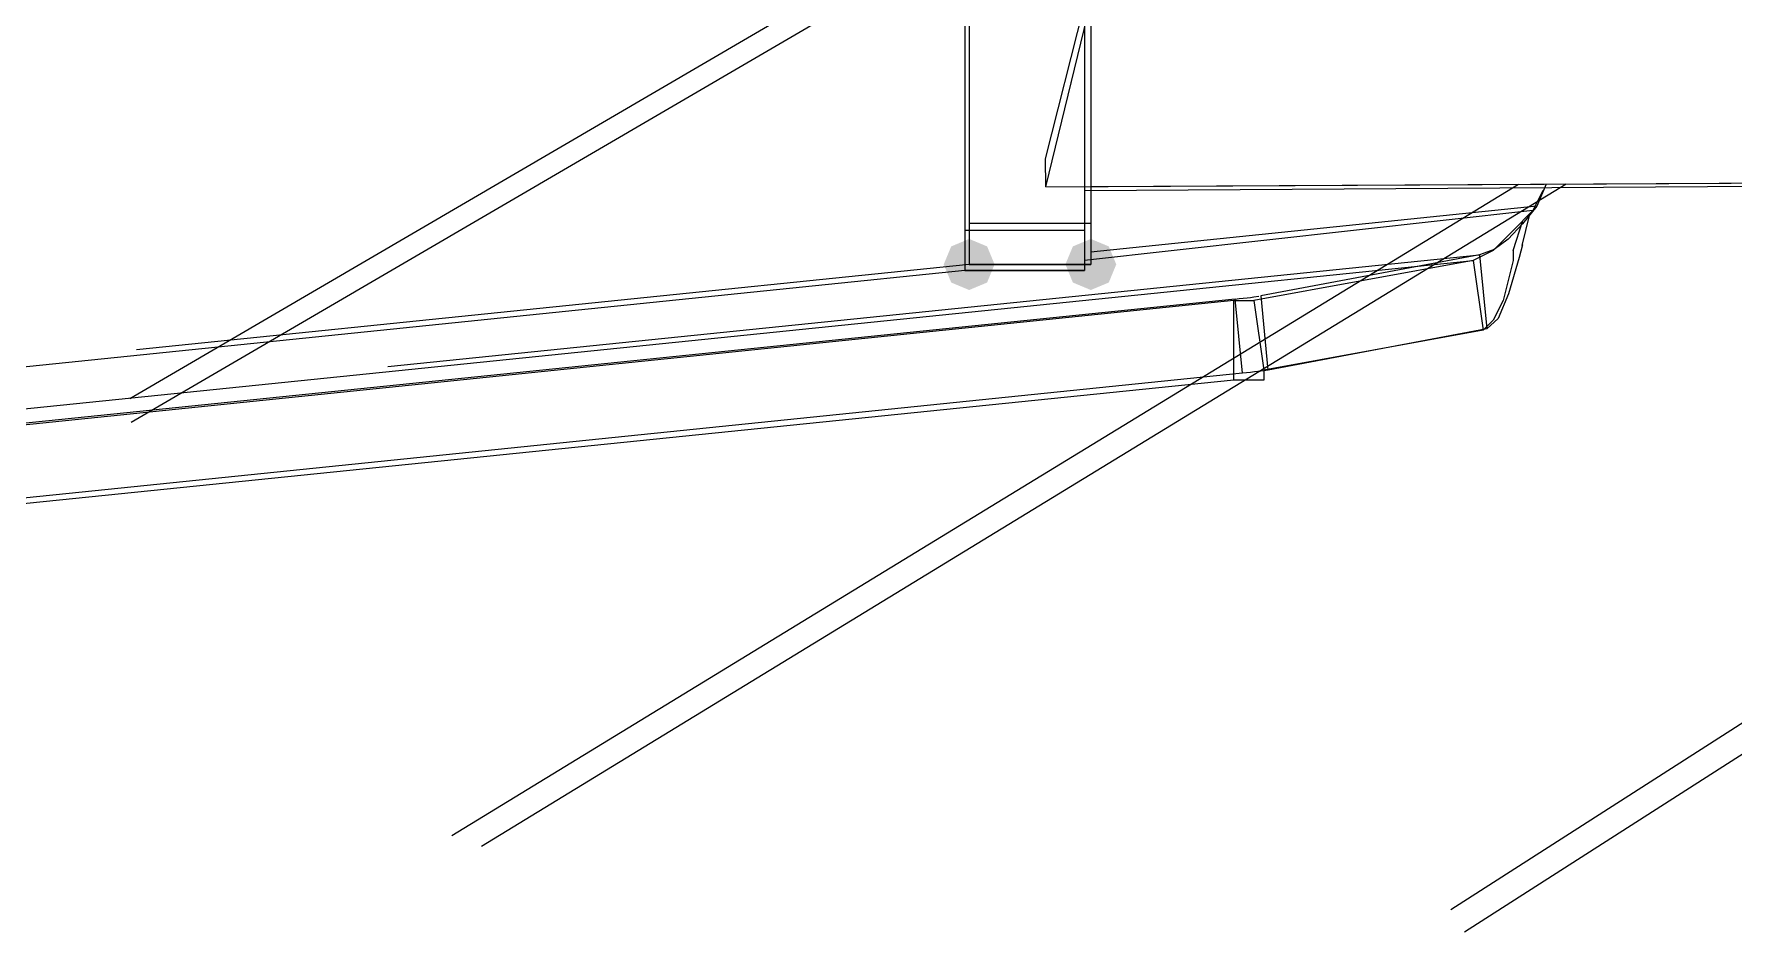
# Model space of a CAD drawing. Extents: x 3 to 592, y 5 to 207.
# Drawn here: x 82.08 to 88.09, y 35.64 to 38.83 of the extents above; entities that cross this region are included whole.
import ezdxf

# ---------------------------------------------------------------- set-up
doc = ezdxf.new("R2010")
doc.units = 0
doc.layers.get('0').update_dxf_attribs({"linetype": 'CONTINUOUS'})

msp = doc.modelspace()

# ---------------------------------------------------------------- hatches: boundary and pattern name
h = msp.add_hatch(color=7)
h.dxf.hatch_style = 2
h.paths.add_polyline_path([(85.298033, 38.015686), (85.324458, 38.079219), (85.387991, 38.105644), (85.451524, 38.079219), (85.47795, 38.015686), (85.451524, 37.951447), (85.387991, 37.925022), (85.324458, 37.951447)])
h = msp.add_hatch(color=7)
h.dxf.hatch_style = 2
h.paths.add_polyline_path([(85.298033, 38.015686), (85.324458, 38.079219), (85.387991, 38.105644), (85.451524, 38.079219), (85.47795, 38.015686), (85.451524, 37.951447), (85.387991, 37.925022), (85.324458, 37.951447)])
h = msp.add_hatch(color=7)
h.dxf.hatch_style = 2
h.paths.add_polyline_path([(85.298033, 38.015686), (85.324458, 38.079219), (85.387991, 38.105644), (85.451524, 38.079219), (85.47795, 38.015686), (85.451524, 37.951447), (85.387991, 37.925022), (85.324458, 37.951447)])
h = msp.add_hatch(color=7)
h.dxf.hatch_style = 2
h.paths.add_polyline_path([(85.298033, 38.015686), (85.324458, 38.079219), (85.387991, 38.105644), (85.451524, 38.079219), (85.47795, 38.015686), (85.451524, 37.951447), (85.387991, 37.925022), (85.324458, 37.951447)])
h = msp.add_hatch(color=7)
h.dxf.hatch_style = 2
h.paths.add_polyline_path([(85.728598, 38.015686), (85.755024, 38.079219), (85.818557, 38.105644), (85.88209, 38.079219), (85.908515, 38.015686), (85.88209, 37.951447), (85.818557, 37.925022), (85.755024, 37.951447)])
h = msp.add_hatch(color=7)
h.dxf.hatch_style = 2
h.paths.add_polyline_path([(85.728598, 38.015686), (85.755024, 38.079219), (85.818557, 38.105644), (85.88209, 38.079219), (85.908515, 38.015686), (85.88209, 37.951447), (85.818557, 37.925022), (85.755024, 37.951447)])
h = msp.add_hatch(color=7)
h.dxf.hatch_style = 2
h.paths.add_polyline_path([(85.728598, 38.015686), (85.755024, 38.079219), (85.818557, 38.105644), (85.88209, 38.079219), (85.908515, 38.015686), (85.88209, 37.951447), (85.818557, 37.925022), (85.755024, 37.951447)])
h = msp.add_hatch(color=7)
h.dxf.hatch_style = 2
h.paths.add_polyline_path([(85.728598, 38.015686), (85.755024, 38.079219), (85.818557, 38.105644), (85.88209, 38.079219), (85.908515, 38.015686), (85.88209, 37.951447), (85.818557, 37.925022), (85.755024, 37.951447)])

# ---------------------------------------------------------------- linework, layer by layer
at = {"color": 7}
for points in [[(85.372222, 44.591111), (85.372222, 44.1325), (85.372222, 43.673889), (85.372222, 43.215278), (85.372222, 42.721389), (85.372222, 42.2275), (85.372222, 41.733611), (85.372222, 41.239722), (85.372222, 40.710556), (85.372222, 40.216667), (85.372222, 39.6875), (85.372222, 39.193611), (85.372222, 38.664444), (85.372222, 38.135278)], [(85.795556, 44.591111), (85.795556, 44.1325), (85.795556, 43.673889), (85.795556, 43.215278), (85.795556, 42.721389), (85.795556, 42.2275), (85.795556, 41.733611), (85.795556, 41.239722), (85.795556, 40.710556), (85.795556, 40.216667), (85.795556, 39.6875), (85.795556, 39.193611), (85.795556, 38.664444), (85.795556, 38.135278)], [(85.387991, 41.58809), (85.387991, 41.250835), (85.387991, 40.74354), (85.387991, 40.232012), (85.387991, 39.71731), (85.387991, 39.199785), (85.387991, 38.680849), (85.387991, 38.160854)], [(85.387991, 41.58809), (85.387991, 41.250835), (85.387991, 40.74354), (85.387991, 40.232012), (85.387991, 39.71731), (85.387991, 39.199785), (85.387991, 38.680849), (85.387991, 38.160854)], [(85.387991, 41.58809), (85.387991, 41.250835), (85.387991, 40.74354), (85.387991, 40.232012), (85.387991, 39.71731), (85.387991, 39.199785), (85.387991, 38.680849), (85.387991, 38.160854)], [(85.387991, 41.58809), (85.387991, 41.250835), (85.387991, 40.74354), (85.387991, 40.232012), (85.387991, 39.71731), (85.387991, 39.199785), (85.387991, 38.680849), (85.387991, 38.160854)], [(85.818557, 41.58809), (85.818557, 41.250835), (85.818557, 40.74354), (85.818557, 40.232012), (85.818557, 39.71731), (85.818557, 39.199785), (85.818557, 38.680849), (85.818557, 38.160854)], [(85.818557, 41.58809), (85.818557, 41.250835), (85.818557, 40.74354), (85.818557, 40.232012), (85.818557, 39.71731), (85.818557, 39.199785), (85.818557, 38.680849), (85.818557, 38.160854)], [(85.818557, 41.58809), (85.818557, 41.250835), (85.818557, 40.74354), (85.818557, 40.232012), (85.818557, 39.71731), (85.818557, 39.199785), (85.818557, 38.680849), (85.818557, 38.160854)], [(85.818557, 41.58809), (85.818557, 41.250835), (85.818557, 40.74354), (85.818557, 40.232012), (85.818557, 39.71731), (85.818557, 39.199785), (85.818557, 38.680849), (85.818557, 38.160854)], [(85.658607, 38.389525), (85.793368, 38.924689), (85.931304, 39.4722), (86.071357, 40.028177), (86.212468, 40.5898), (86.275263, 40.838155)], [(85.658607, 38.389525), (85.793368, 38.924689), (85.931304, 39.4722), (86.071357, 40.028177), (86.212468, 40.5898), (86.275263, 40.838155)], [(85.658607, 38.389525), (85.793368, 38.924689), (85.931304, 39.4722), (86.071357, 40.028177), (86.212468, 40.5898), (86.275263, 40.838155)], [(85.658607, 38.389525), (85.793368, 38.924689), (85.931304, 39.4722), (86.071357, 40.028177), (86.212468, 40.5898), (86.275263, 40.838155)], [(85.659031, 38.28983), (85.794497, 38.846513), (85.932433, 39.415896), (86.072133, 39.995158), (86.101732, 40.118002)], [(85.659031, 38.28983), (85.794497, 38.846513), (85.932433, 39.415896), (86.072133, 39.995158), (86.101732, 40.118002)], [(82.418348, 37.540977), (85.966723, 39.613522)], [(82.418348, 37.540977), (85.966723, 39.613522)], [(85.940865, 39.510617), (82.423077, 37.455951)], [(85.940865, 39.510617), (82.423077, 37.455951)], [(85.659031, 38.28983), (85.770887, 38.749491)], [(85.659031, 38.28983), (85.770887, 38.749491)], [(85.659031, 38.28983), (85.658678, 38.389666)], [(85.659031, 38.28983), (85.658678, 38.389666)], [(85.659031, 38.28983), (85.658678, 38.389666)], [(85.659031, 38.28983), (85.658678, 38.389666)], [(83.557758, 35.995429), (87.331762, 38.299002)], [(83.557758, 35.995429), (87.331762, 38.299002)], [(87.500883, 38.299813), (83.662838, 35.957172)], [(87.500883, 38.299813), (83.662838, 35.957172)], [(85.659031, 38.28983), (91.153897, 38.319463)], [(85.659031, 38.28983), (91.153897, 38.319463)], [(85.659031, 38.28983), (89.187514, 38.30888)], [(85.659031, 38.28983), (89.187514, 38.30888)], [(85.795556, 38.276389), (91.1225, 38.311667)], [(85.818557, 38.290676), (91.153968, 38.319604)], [(85.818557, 38.290676), (91.153968, 38.319604)], [(85.818557, 38.290676), (91.153968, 38.319604)], [(85.818557, 38.290676), (91.153968, 38.319604)], [(87.418333, 38.276389), (87.383056, 38.205833)], [(87.429904, 38.299425), (87.397096, 38.221109)], [(87.429904, 38.299425), (87.397096, 38.221109)], [(87.429904, 38.299425), (87.397096, 38.221109)], [(87.429904, 38.299425), (87.397096, 38.221109)], [(87.383056, 38.205833), (85.795556, 38.029444)], [(87.397061, 38.220968), (85.81838, 38.059395)], [(87.397061, 38.220968), (85.81838, 38.059395)], [(87.397061, 38.220968), (85.81838, 38.059395)], [(87.397061, 38.220968), (85.81838, 38.059395)], [(87.383056, 38.205833), (87.3125, 38.135278), (87.277222, 38.1), (87.241944, 38.064722), (87.171389, 38.029444)], [(87.397061, 38.220968), (87.345908, 38.158526), (87.295814, 38.105256), (87.245366, 38.067862), (87.193861, 38.04987)], [(87.397061, 38.220968), (87.345908, 38.158526), (87.295814, 38.105256), (87.245366, 38.067862), (87.193861, 38.04987)], [(87.397061, 38.220968), (87.345908, 38.158526), (87.295814, 38.105256), (87.245366, 38.067862), (87.193861, 38.04987)], [(87.397061, 38.220968), (87.345908, 38.158526), (87.295814, 38.105256), (87.245366, 38.067862), (87.193861, 38.04987)], [(85.387991, 38.160678), (85.387991, 38.015686)], [(85.387991, 38.160678), (85.387991, 38.015686)], [(85.387991, 38.160678), (85.387991, 38.015686)], [(85.387991, 38.160678), (85.387991, 38.015686)], [(85.818557, 38.160678), (85.388168, 38.160678)], [(85.818557, 38.160678), (85.388168, 38.160678)], [(85.818557, 38.160678), (85.388168, 38.160678)], [(85.818557, 38.160678), (85.388168, 38.160678)], [(85.818557, 38.160678), (85.818557, 38.015686)], [(85.818557, 38.160678), (85.818557, 38.015686)], [(85.818557, 38.160678), (85.818557, 38.015686)], [(85.818557, 38.160678), (85.818557, 38.015686)], [(87.3125, 38.064722), (87.347778, 38.170556)], [(87.345273, 38.082784), (87.371379, 38.188971)], [(87.345273, 38.082784), (87.371379, 38.188971)], [(87.345273, 38.082784), (87.371379, 38.188971)], [(87.345273, 38.082784), (87.371379, 38.188971)], [(85.795556, 38.135278), (85.372222, 38.135278)], [(85.372222, 38.135278), (85.372222, 37.994167)], [(85.795556, 38.135278), (85.795556, 37.994167)], [(87.345767, 38.085113), (87.334125, 38.039604), (87.297084, 37.911899), (87.260042, 37.82441), (87.219825, 37.787368)], [(87.345767, 38.085113), (87.334125, 38.039604), (87.297084, 37.911899), (87.260042, 37.82441), (87.219825, 37.787368)], [(87.345767, 38.085113), (87.334125, 38.039604), (87.297084, 37.911899), (87.260042, 37.82441), (87.219825, 37.787368)], [(87.345767, 38.085113), (87.334125, 38.039604), (87.297084, 37.911899), (87.260042, 37.82441), (87.219825, 37.787368)], [(47.871944, 34.007778), (87.171389, 38.029444)], [(83.331419, 37.654073), (87.193649, 38.0498)], [(83.331419, 37.654073), (87.193649, 38.0498)], [(83.331419, 37.654073), (87.193649, 38.0498)], [(83.331419, 37.654073), (87.193649, 38.0498)], [(87.171389, 38.029444), (86.395278, 37.888333)], [(87.193826, 38.049764), (86.419831, 37.90442)], [(87.193826, 38.049764), (86.419831, 37.90442)], [(87.193826, 38.049764), (86.419831, 37.90442)], [(87.193826, 38.049764), (86.419831, 37.90442)], [(87.171389, 38.029444), (87.206667, 37.7825)], [(87.193826, 38.049764), (87.219578, 37.787298)], [(87.193826, 38.049764), (87.219578, 37.787298)], [(87.193826, 38.049764), (87.219578, 37.787298)], [(87.193826, 38.049764), (87.219578, 37.787298)], [(87.3125, 38.064722), (87.3125, 38.029444), (87.277222, 37.888333), (87.241944, 37.817778), (87.206667, 37.7825)], [(85.372222, 37.994167), (47.907222, 34.148889)], [(85.387991, 38.015122), (82.441495, 37.713225)], [(85.387991, 38.015122), (82.441495, 37.713225)], [(85.387991, 38.015122), (82.441495, 37.713225)], [(85.387991, 38.015122), (82.441495, 37.713225)], [(85.372222, 37.994167), (85.795556, 37.994167)], [(85.795556, 37.994167), (85.372222, 37.994167)], [(85.387991, 38.014839), (85.81838, 38.014839)], [(85.387991, 38.014839), (85.81838, 38.014839)], [(85.387991, 38.014839), (85.81838, 38.014839)], [(85.387991, 38.014839), (85.81838, 38.014839)], [(85.818557, 38.015686), (85.388168, 38.015686)], [(85.818557, 38.015686), (85.388168, 38.015686)], [(85.818557, 38.015686), (85.388168, 38.015686)], [(85.818557, 38.015686), (85.388168, 38.015686)], [(86.32952, 37.893025), (86.343984, 37.894436), (86.358095, 37.8962), (86.371501, 37.897611), (86.383848, 37.899022), (86.394784, 37.900786), (86.413128, 37.903256)], [(86.32952, 37.893025), (86.343984, 37.894436), (86.358095, 37.8962), (86.371501, 37.897611), (86.383848, 37.899022), (86.394784, 37.900786), (86.413128, 37.903256)], [(86.32952, 37.893025), (86.343984, 37.894436), (86.358095, 37.8962), (86.371501, 37.897611), (86.383848, 37.899022), (86.394784, 37.900786), (86.413128, 37.903256)], [(86.32952, 37.893025), (86.343984, 37.894436), (86.358095, 37.8962), (86.371501, 37.897611), (86.383848, 37.899022), (86.394784, 37.900786), (86.413128, 37.903256)], [(86.41969, 37.904455), (86.445443, 37.641989)], [(86.41969, 37.904455), (86.445443, 37.641989)], [(86.41969, 37.904455), (86.445443, 37.641989)], [(86.41969, 37.904455), (86.445443, 37.641989)], [(86.324722, 37.888333), (42.156944, 33.3375)], [(86.32952, 37.893025), (80.036456, 37.248234)], [(86.32952, 37.893025), (80.036456, 37.248234)], [(86.32952, 37.893025), (80.036456, 37.248234)], [(86.32952, 37.893025), (80.036456, 37.248234)], [(86.324722, 37.888333), (86.36, 37.888333), (86.395278, 37.888333)], [(86.324722, 37.606111), (86.324722, 37.888333)], [(86.355414, 37.630594), (86.329661, 37.893061)], [(86.355414, 37.630594), (86.329661, 37.893061)], [(86.355414, 37.630594), (86.329661, 37.893061)], [(86.355414, 37.630594), (86.329661, 37.893061)], [(86.395278, 37.888333), (86.430556, 37.641389)], [(87.206667, 37.7825), (86.430556, 37.641389)], [(87.219684, 37.787333), (86.44569, 37.641989)], [(87.219684, 37.787333), (86.44569, 37.641989)], [(87.219684, 37.787333), (86.44569, 37.641989)], [(87.219684, 37.787333), (86.44569, 37.641989)], [(86.324722, 37.606111), (42.156944, 33.090556)], [(86.355414, 37.630594), (80.062349, 36.985802)], [(86.355414, 37.630594), (80.062349, 36.985802)], [(86.355414, 37.630594), (80.062349, 36.985802)], [(86.355414, 37.630594), (80.062349, 36.985802)], [(86.430556, 37.641389), (86.430556, 37.606111), (86.395278, 37.606111), (86.36, 37.606111), (86.324722, 37.606111)], [(86.445584, 37.642024), (86.430767, 37.639554), (86.409601, 37.636732), (86.397253, 37.635321), (86.383848, 37.633557), (86.369737, 37.632146), (86.355273, 37.630735)], [(86.445584, 37.642024), (86.430767, 37.639554), (86.409601, 37.636732), (86.397253, 37.635321), (86.383848, 37.633557), (86.369737, 37.632146), (86.355273, 37.630735)], [(86.445584, 37.642024), (86.430767, 37.639554), (86.409601, 37.636732), (86.397253, 37.635321), (86.383848, 37.633557), (86.369737, 37.632146), (86.355273, 37.630735)], [(86.445584, 37.642024), (86.430767, 37.639554), (86.409601, 37.636732), (86.397253, 37.635321), (86.383848, 37.633557), (86.369737, 37.632146), (86.355273, 37.630735)], [(87.092494, 35.733841), (89.677875, 37.3894)], [(87.092494, 35.733841), (89.677875, 37.3894)], [(89.722466, 37.306038), (87.14138, 35.653219)], [(89.722466, 37.306038), (87.14138, 35.653219)]]:
    msp.add_lwpolyline(points, dxfattribs=at)

doc.saveas('drawing.dxf')
